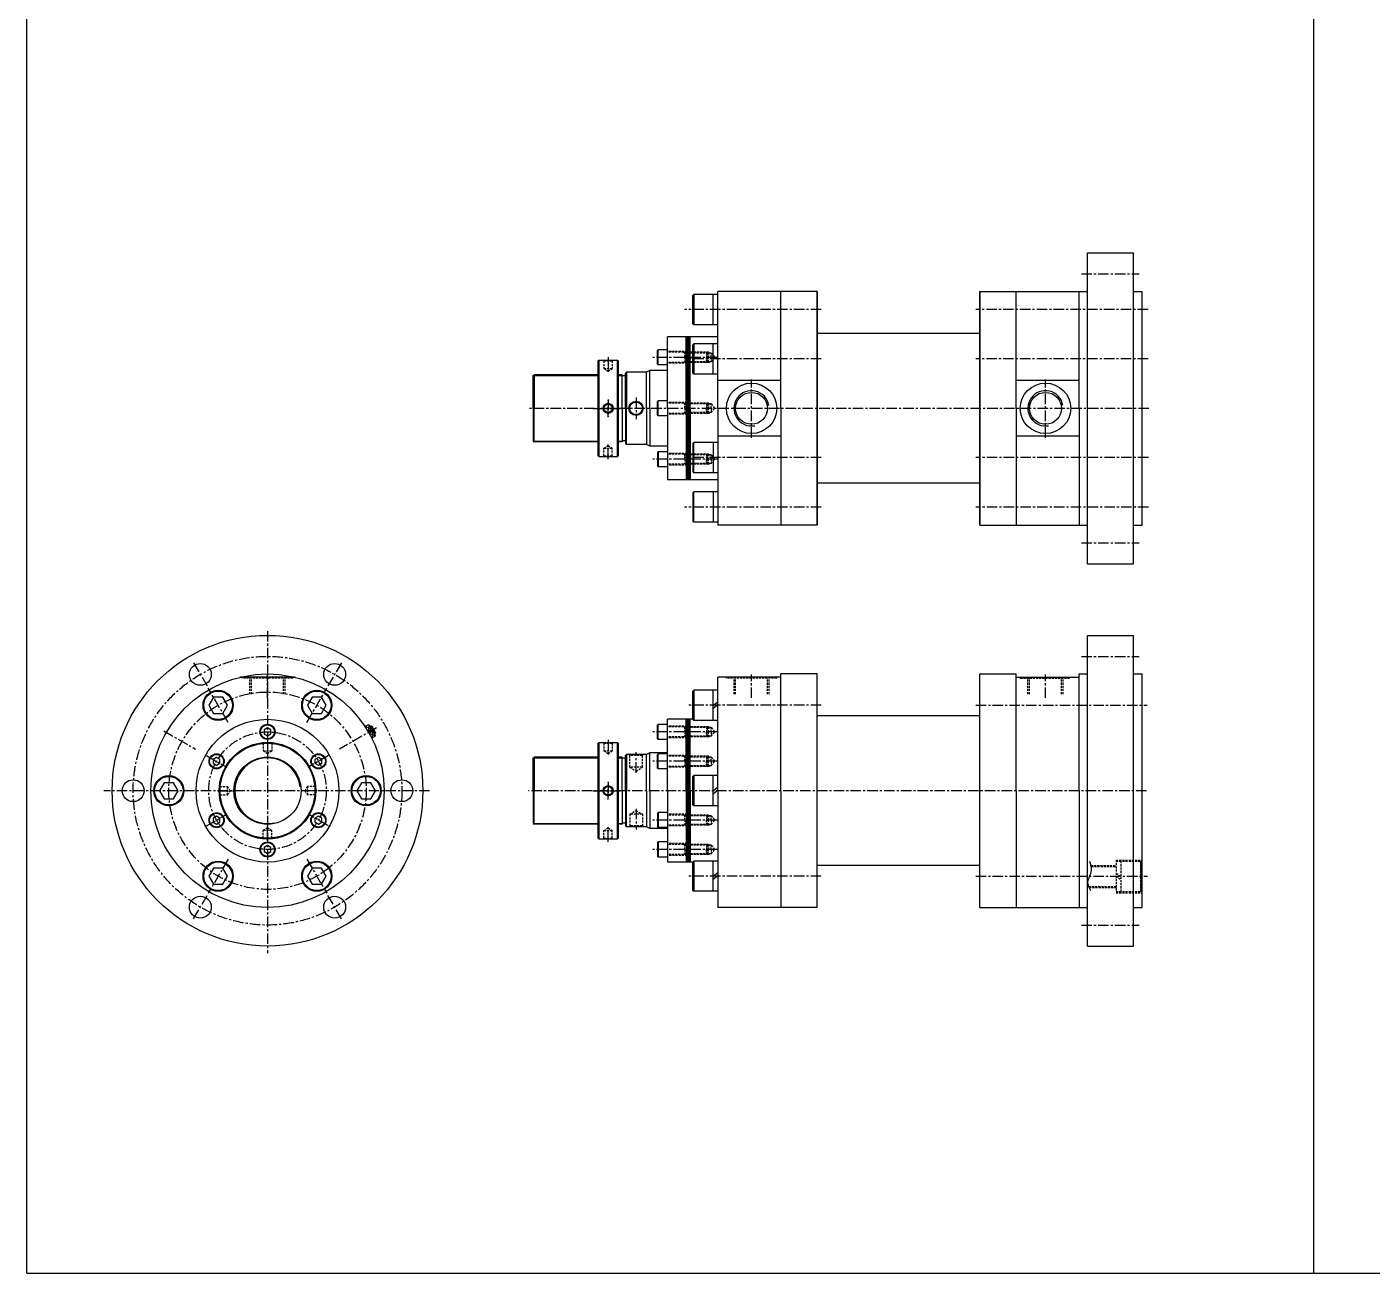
# Model space of a CAD drawing. Extents: x 0 to 8675, y 0 to 2968.
# Drawn here: x 0 to 1602, y 0 to 1484 of the extents above; entities that cross this region are included whole.
import ezdxf

# ---------------------------------------------------------------- set-up
doc = ezdxf.new("R2010")
doc.units = 0
doc.header["$LTSCALE"] = 5
doc.header["$MEASUREMENT"] = 0
doc.header["$PDMODE"] = 34
doc.linetypes.add('CENTERX2', pattern=[4, 2.5, -0.5, 0.5, -0.5])
doc.linetypes.add('HIDDENX2', pattern=[0.75, 0.5, -0.25])
doc.layers.get('0').update_dxf_attribs({"linetype": 'CONTINUOUS'})
doc.layers.get('Defpoints').update_dxf_attribs({"linetype": 'CONTINUOUS'})
for name, color, linetype in [('CEN', 1, 'CENTERX2'), ('DIM', 3, 'CONTINUOUS'), ('HID', 2, 'HIDDENX2'), ('ML', 3, 'CONTINUOUS'), ('테두리', 7, 'CONTINUOUS')]:
    doc.layers.add(name, color=color, linetype=linetype)

msp = doc.modelspace()

# ---------------------------------------------------------------- linework, layer by layer
for p, q in [((0, 0), (0, 1902.7)), ((1532.4, 0), (1532.4, 1902.7))]:
    msp.add_line(p, q)
at = {"layer": 'CEN'}
for p, q in [((1255.6, 1189.7), (1324.6, 1189.7)), ((945.9, 1147.2), (783.1, 1147.2)), ((1335, 1147.2), (1130.1, 1147.2)), ((692.1, 1090.5), (692.1, 1070.9)), ((692.1, 1090.5), (692.1, 1070.9)), ((822.4, 1090.4), (745.3, 1090.4)), ((945.9, 1088.5), (784.1, 1088.5)), ((1335, 1088.5), (1130.1, 1088.5)), ((862.9, 994.6), (862.9, 1064.1)), ((1212.9, 994.6), (1212.9, 1064.1)), ((725.4, 1042.7), (725.4, 1016.8)), ((1336, 1029.7), (597.4, 1029.7)), ((674, 1029.7), (709.2, 1029.7)), ((674, 1029.7), (709.2, 1029.7)), ((674, 1029.7), (709.2, 1029.7)), ((674, 1029.7), (709.2, 1029.7)), ((692.1, 1040.3), (692.1, 1020)), ((692.1, 1019.2), (692.1, 1039.5)), ((692.1, 969), (692.1, 988.6)), ((692.1, 969), (692.1, 988.6)), ((822.4, 969.1), (745.3, 969.1)), ((945.9, 971), (782.8, 971)), ((1335.5, 971), (1130.1, 971)), ((945.9, 912.2), (783.1, 912.2)), ((1335.5, 912.2), (1130.1, 912.2)), ((1255.6, 869.7), (1324.6, 869.7)), ((286.5, 764.5), (286.5, 380.9)), ((198.5, 726.8), (214.5, 699.1)), ((374.5, 726.8), (358.5, 699.1)), ((1255.6, 734.4), (1324.6, 734.4)), ((286.5, 684.8), (286.5, 712.6)), ((862.9, 684.8), (862.9, 712.6)), ((1212.9, 684.8), (1212.9, 712.6)), ((239.5, 655.8), (216, 696.4)), ((333.5, 655.8), (357, 696.4)), ((945.9, 676.1), (788.4, 676.1)), ((1129.9, 676.1), (1333.8, 676.1)), ((162.9, 645.7), (200.8, 623.8)), ((416.3, 649.3), (372.2, 623.8)), ((822.4, 644.4), (745.3, 644.4)), ((286.5, 633.6), (286.5, 615.5)), ((692.1, 635.1), (692.1, 615.5)), ((692.1, 635.1), (692.1, 615.5)), ((213.8, 616.3), (237.9, 602.4)), ((359.1, 616.3), (335.1, 602.4)), ((725.4, 595.8), (725.4, 620.4)), ((822.4, 609.4), (745.3, 609.4)), ((692.1, 584.9), (692.1, 564.6)), ((692.1, 563.8), (692.1, 584.1)), ((479.5, 574.4), (91.8, 574.4)), ((227.3, 574.4), (245.3, 574.4)), ((345.7, 574.4), (327.7, 574.4)), ((1333.2, 574.4), (597.4, 574.4)), ((674, 574.4), (709.2, 574.4)), ((674, 574.4), (709.2, 574.4)), ((674, 574.4), (709.2, 574.4)), ((674, 574.4), (709.2, 574.4)), ((213.8, 532.4), (237.9, 546.3)), ((359.1, 532.4), (335.1, 546.3)), ((725.4, 552.9), (725.4, 528.3)), ((286.5, 515.1), (286.5, 533.2)), ((692.1, 513.6), (692.1, 533.2)), ((692.1, 513.6), (692.1, 533.2)), ((822.4, 539.4), (745.3, 539.4)), ((822.4, 504.4), (745.3, 504.4)), ((239.5, 492.9), (216, 452.3)), ((333.5, 492.9), (357, 452.3)), ((945.9, 472.6), (788.4, 472.6)), ((1129.9, 472.6), (1334.4, 472.6)), ((198.5, 421.9), (214.5, 449.6)), ((374.5, 421.9), (358.5, 449.6)), ((1255.6, 414.4), (1324.6, 414.4))]:
    msp.add_line(p, q, dxfattribs=at)
for radius in [160, 117.5, 70]:
    msp.add_circle((286.5, 574.4), radius, dxfattribs=at)
at = {"layer": 'Defpoints', "color": 0, "linetype": 'ByBlock'}
for p in [(1327.9, 713.4), (762.9, 659.4), (762.9, 659.4), (712.9, 532.4), (762.9, 489.4), (762.9, 489.4), (1327.9, 435.4)]:
    msp.add_point(p, dxfattribs=at)
at = {"layer": 'DIM'}
msp.add_spline([(1267.1, 455.1), (1263.5, 465.3), (1267.7, 479.4), (1265.6, 490)], degree=3, dxfattribs=at)
at = {"layer": 'HID'}
for p, q in [((789.9, 1097.4), (762.9, 1097.4)), ((811.8, 1096.4), (762.9, 1096.4)), ((783.5, 1095.5), (781.9, 1096.4)), ((783.5, 1090.4), (783.5, 1096.4)), ((814.9, 1095.5), (783.5, 1095.5)), ((783.5, 1090.4), (783.5, 1084.4)), ((809.1, 1096.4), (809.1, 1090.4)), ((809.1, 1096.4), (809.9, 1095.5)), ((809.1, 1084.4), (809.1, 1090.4)), ((809.9, 1095.5), (809.9, 1090.4)), ((809.9, 1085.2), (809.9, 1090.4)), ((811.8, 1096.4), (813.4, 1095.5)), ((811.8, 1096.4), (811.8, 1090.4)), ((811.8, 1084.4), (811.8, 1090.4)), ((814.9, 1090.4), (814.9, 1095.5)), ((814.9, 1090.4), (814.9, 1095.5)), ((814.9, 1095.5), (818.8, 1090.4)), ((814.9, 1090.4), (814.9, 1085.2)), ((814.9, 1090.4), (814.9, 1085.2)), ((814.9, 1085.2), (818.8, 1090.4)), ((687.1, 1086.2), (686.1, 1087.2)), ((687.1, 1086.2), (686.1, 1087.2)), ((687.1, 1086.2), (687.1, 1077.2)), ((687.1, 1086.2), (687.1, 1077.2)), ((687.1, 1086.2), (697.1, 1086.2)), ((687.1, 1086.2), (697.1, 1086.2)), ((687.1, 1077.2), (697.1, 1077.2)), ((687.1, 1077.2), (692.1, 1074.1)), ((687.1, 1077.2), (692.1, 1074.1)), ((687.1, 1077.2), (697.1, 1077.2)), ((692.1, 1074.1), (697.1, 1077.2)), ((692.1, 1074.1), (697.1, 1077.2)), ((697.1, 1086.2), (698.1, 1087.2)), ((697.1, 1086.2), (698.1, 1087.2)), ((697.1, 1086.2), (697.1, 1077.2)), ((697.1, 1086.2), (697.1, 1077.2)), ((811.8, 1084.4), (762.9, 1084.4)), ((789.9, 1083.4), (762.9, 1083.4)), ((783.5, 1085.2), (781.9, 1084.4)), ((814.9, 1085.2), (783.5, 1085.2)), ((809.1, 1084.4), (809.9, 1085.2)), ((811.8, 1084.4), (813.4, 1085.2)), ((789.9, 1036.7), (762.9, 1036.7)), ((811.8, 1035.7), (762.9, 1035.7)), ((783.5, 1034.9), (781.9, 1035.7)), ((783.5, 1029.7), (783.5, 1035.7)), ((814.9, 1034.9), (783.5, 1034.9)), ((783.5, 1029.7), (783.5, 1023.7)), ((809.1, 1035.7), (809.1, 1029.7)), ((809.1, 1035.7), (809.9, 1034.9)), ((809.1, 1023.7), (809.1, 1029.7)), ((809.9, 1034.9), (809.9, 1029.7)), ((809.9, 1024.6), (809.9, 1029.7)), ((811.8, 1035.7), (811.8, 1029.7)), ((811.8, 1035.7), (813.4, 1034.9)), ((811.8, 1023.7), (811.8, 1029.7)), ((814.9, 1029.7), (814.9, 1034.9)), ((814.9, 1029.7), (814.9, 1034.9)), ((814.9, 1034.9), (818.8, 1029.7)), ((814.9, 1029.7), (814.9, 1024.6)), ((814.9, 1029.7), (814.9, 1024.6)), ((814.9, 1024.6), (818.8, 1029.7)), ((811.8, 1023.7), (762.9, 1023.7)), ((789.9, 1022.7), (762.9, 1022.7)), ((783.5, 1024.6), (781.9, 1023.7)), ((814.9, 1024.6), (783.5, 1024.6)), ((809.1, 1023.7), (809.9, 1024.6)), ((811.8, 1023.7), (813.4, 1024.6)), ((687.1, 982.2), (692.1, 985.4)), ((687.1, 982.2), (692.1, 985.4)), ((687.1, 973.2), (687.1, 982.2)), ((687.1, 973.2), (687.1, 982.2)), ((687.1, 982.2), (697.1, 982.2)), ((687.1, 982.2), (697.1, 982.2)), ((692.1, 985.4), (697.1, 982.2)), ((692.1, 985.4), (697.1, 982.2)), ((697.1, 973.2), (697.1, 982.2)), ((697.1, 973.2), (697.1, 982.2)), ((687.1, 973.2), (686.1, 972.2)), ((687.1, 973.2), (686.1, 972.2)), ((687.1, 973.2), (697.1, 973.2)), ((687.1, 973.2), (697.1, 973.2)), ((697.1, 973.2), (698.1, 972.2)), ((697.1, 973.2), (698.1, 972.2)), ((789.9, 976.1), (762.9, 976.1)), ((811.8, 975.1), (762.9, 975.1)), ((811.8, 963.1), (762.9, 963.1)), ((789.9, 962.1), (762.9, 962.1)), ((783.5, 974.2), (781.9, 975.1)), ((783.5, 964), (781.9, 963.1)), ((783.5, 969.1), (783.5, 975.1)), ((814.9, 974.2), (783.5, 974.2)), ((783.5, 969.1), (783.5, 963.1)), ((814.9, 964), (783.5, 964)), ((809.1, 975.1), (809.9, 974.2)), ((809.1, 975.1), (809.1, 969.1)), ((809.1, 963.1), (809.1, 969.1)), ((809.1, 963.1), (809.9, 964)), ((809.9, 974.2), (809.9, 969.1)), ((809.9, 964), (809.9, 969.1)), ((811.8, 975.1), (813.4, 974.2)), ((811.8, 975.1), (811.8, 969.1)), ((811.8, 963.1), (811.8, 969.1)), ((811.8, 963.1), (813.4, 964)), ((814.9, 969.1), (814.9, 974.2)), ((814.9, 969.1), (814.9, 974.2)), ((814.9, 974.2), (818.8, 969.1)), ((814.9, 969.1), (814.9, 964)), ((814.9, 969.1), (814.9, 964)), ((814.9, 964), (818.8, 969.1)), ((256.5, 708.4), (256.5, 709.4)), ((316.5, 708.4), (256.5, 708.4)), ((265.5, 689.4), (265.5, 708.4)), ((267.5, 689.4), (267.5, 708.4)), ((305.5, 689.4), (305.5, 708.4)), ((307.4, 689.4), (307.4, 708.4)), ((316.5, 708.4), (316.5, 709.4)), ((832.9, 708.4), (832.9, 709.4)), ((832.9, 708.4), (832.9, 709.4)), ((892.9, 708.4), (832.9, 708.4)), ((842, 689.4), (842, 708.4)), ((843.9, 689.4), (843.9, 708.4)), ((881.9, 689.4), (881.9, 708.4)), ((883.9, 689.4), (883.9, 708.4)), ((892.9, 708.4), (892.9, 709.4)), ((1182.9, 708.4), (1182.9, 709.4)), ((1182.9, 708.4), (1242.9, 708.4)), ((1192, 689.4), (1192, 708.4)), ((1193.9, 689.4), (1193.9, 708.4)), ((1231.9, 689.4), (1231.9, 708.4)), ((1233.9, 689.4), (1233.9, 708.4)), ((789.9, 651.4), (762.9, 651.4)), ((811.8, 650.4), (762.9, 650.4)), ((783.5, 649.5), (781.9, 650.4)), ((783.5, 644.4), (783.5, 650.4)), ((814.9, 649.5), (783.5, 649.5)), ((783.5, 644.4), (783.5, 638.4)), ((809.1, 650.4), (809.9, 649.5)), ((809.1, 650.4), (809.1, 644.4)), ((809.1, 638.4), (809.1, 644.4)), ((809.9, 649.5), (809.9, 644.4)), ((809.9, 639.2), (809.9, 644.4)), ((811.8, 650.4), (813.4, 649.5)), ((811.8, 650.4), (811.8, 644.4)), ((811.8, 638.4), (811.8, 644.4)), ((814.9, 644.4), (814.9, 649.5)), ((814.9, 644.4), (814.9, 649.5)), ((814.9, 649.5), (818.8, 644.4)), ((814.9, 644.4), (814.9, 639.2)), ((814.9, 644.4), (814.9, 639.2)), ((814.9, 639.2), (818.8, 644.4)), ((281.5, 630.9), (280.8, 631.6)), ((281.5, 630.9), (291.5, 630.9)), ((281.5, 630.9), (281.5, 621.9)), ((291.5, 630.9), (292.2, 631.6)), ((291.5, 630.9), (291.5, 621.9)), ((687.1, 630.9), (686.1, 631.9)), ((687.1, 630.9), (686.1, 631.9)), ((687.1, 630.9), (687.1, 621.9)), ((687.1, 630.9), (687.1, 621.9)), ((687.1, 630.9), (697.1, 630.9)), ((687.1, 630.9), (697.1, 630.9)), ((697.1, 630.9), (698.1, 631.9)), ((697.1, 630.9), (698.1, 631.9)), ((697.1, 630.9), (697.1, 621.9)), ((697.1, 630.9), (697.1, 621.9)), ((811.8, 638.4), (762.9, 638.4)), ((789.9, 637.4), (762.9, 637.4)), ((783.5, 639.2), (781.9, 638.4)), ((814.9, 639.2), (783.5, 639.2)), ((809.1, 638.4), (809.9, 639.2)), ((811.8, 638.4), (813.4, 639.2)), ((281.5, 621.9), (286.5, 618.7)), ((281.5, 621.9), (291.5, 621.9)), ((286.5, 618.7), (291.5, 621.9)), ((687.1, 621.9), (692.1, 618.7)), ((687.1, 621.9), (692.1, 618.7)), ((687.1, 621.9), (697.1, 621.9)), ((687.1, 621.9), (697.1, 621.9)), ((692.1, 618.7), (697.1, 621.9)), ((692.1, 618.7), (697.1, 621.9)), ((716.9, 617.4), (717.9, 616.4)), ((732.9, 616.4), (717.9, 616.4)), ((717.9, 602.4), (717.9, 616.4)), ((732.9, 616.4), (717.9, 616.4)), ((732.9, 616.4), (733.9, 617.4)), ((732.9, 616.4), (733.9, 617.4)), ((732.9, 602.4), (732.9, 616.4)), ((732.9, 602.4), (732.9, 616.4)), ((789.9, 616.4), (762.9, 616.4)), ((811.8, 615.4), (762.9, 615.4)), ((783.5, 614.5), (781.9, 615.4)), ((783.5, 609.4), (783.5, 615.4)), ((814.9, 614.5), (783.5, 614.5)), ((783.5, 609.4), (783.5, 603.4)), ((809.1, 615.4), (809.1, 609.4)), ((809.1, 615.4), (809.9, 614.5)), ((809.1, 603.4), (809.1, 609.4)), ((809.9, 614.5), (809.9, 609.4)), ((809.9, 604.2), (809.9, 609.4)), ((811.8, 615.4), (813.4, 614.5)), ((811.8, 615.4), (811.8, 609.4)), ((811.8, 603.4), (811.8, 609.4)), ((814.9, 609.4), (814.9, 614.5)), ((814.9, 609.4), (814.9, 614.5)), ((814.9, 614.5), (818.8, 609.4)), ((814.9, 609.4), (814.9, 604.2)), ((814.9, 609.4), (814.9, 604.2)), ((814.9, 604.2), (818.8, 609.4)), ((732.9, 602.4), (717.9, 602.4)), ((717.9, 602.4), (725.4, 597.7)), ((732.9, 602.4), (717.9, 602.4)), ((725.4, 597.7), (732.9, 602.4)), ((725.4, 597.7), (732.9, 602.4)), ((811.8, 603.4), (762.9, 603.4)), ((789.9, 602.4), (762.9, 602.4)), ((783.5, 604.2), (781.9, 603.4)), ((814.9, 604.2), (783.5, 604.2)), ((809.1, 603.4), (809.9, 604.2)), ((811.8, 603.4), (813.4, 604.2)), ((230, 579.4), (229.3, 580.1)), ((230, 579.4), (239, 579.4)), ((230, 569.4), (230, 579.4)), ((242.2, 574.4), (239, 579.4)), ((239, 569.4), (239, 579.4)), ((334, 579.4), (330.8, 574.4)), ((343, 579.4), (334, 579.4)), ((334, 579.4), (334, 569.4)), ((343, 579.4), (343.7, 580.1)), ((343, 579.4), (343, 569.4)), ((230, 569.4), (229.3, 568.7)), ((230, 569.4), (239, 569.4)), ((239, 569.4), (242.2, 574.4)), ((330.8, 574.4), (334, 569.4)), ((343, 569.4), (334, 569.4)), ((343, 569.4), (343.7, 568.7)), ((717.9, 546.4), (725.4, 551)), ((732.9, 546.4), (717.9, 546.4)), ((717.9, 546.4), (717.9, 532.4)), ((732.9, 546.4), (717.9, 546.4)), ((725.4, 551), (732.9, 546.4)), ((725.4, 551), (732.9, 546.4)), ((732.9, 546.4), (732.9, 532.4)), ((732.9, 546.4), (732.9, 532.4)), ((789.9, 546.4), (762.9, 546.4)), ((811.8, 545.4), (762.9, 545.4)), ((783.5, 544.5), (781.9, 545.4)), ((783.5, 539.4), (783.5, 545.4)), ((809.1, 545.4), (809.1, 539.4)), ((809.1, 545.4), (809.9, 544.5)), ((811.8, 545.4), (811.8, 539.4)), ((811.8, 545.4), (813.4, 544.5)), ((286.5, 530), (281.5, 526.9)), ((291.5, 526.9), (286.5, 530)), ((687.1, 526.9), (692.1, 530)), ((687.1, 526.9), (692.1, 530)), ((692.1, 530), (697.1, 526.9)), ((692.1, 530), (697.1, 526.9)), ((716.9, 531.4), (717.9, 532.4)), ((732.9, 532.4), (717.9, 532.4)), ((732.9, 532.4), (717.9, 532.4)), ((732.9, 532.4), (733.9, 531.4)), ((732.9, 532.4), (733.9, 531.4)), ((811.8, 533.4), (762.9, 533.4)), ((789.9, 532.4), (762.9, 532.4)), ((783.5, 534.2), (781.9, 533.4)), ((814.9, 544.5), (783.5, 544.5)), ((783.5, 539.4), (783.5, 533.4)), ((814.9, 534.2), (783.5, 534.2)), ((809.1, 533.4), (809.1, 539.4)), ((809.1, 533.4), (809.9, 534.2)), ((809.9, 544.5), (809.9, 539.4)), ((809.9, 534.2), (809.9, 539.4)), ((811.8, 533.4), (811.8, 539.4)), ((811.8, 533.4), (813.4, 534.2)), ((814.9, 539.4), (814.9, 544.5)), ((814.9, 539.4), (814.9, 544.5)), ((814.9, 544.5), (818.8, 539.4)), ((814.9, 539.4), (814.9, 534.2)), ((814.9, 539.4), (814.9, 534.2)), ((814.9, 534.2), (818.8, 539.4)), ((281.5, 517.9), (280.8, 517.2)), ((281.5, 517.9), (281.5, 526.9)), ((291.5, 526.9), (281.5, 526.9)), ((291.5, 517.9), (281.5, 517.9)), ((291.5, 517.9), (291.5, 526.9)), ((291.5, 517.9), (292.2, 517.2)), ((687.1, 517.9), (686.1, 516.9)), ((687.1, 517.9), (686.1, 516.9)), ((687.1, 517.9), (687.1, 526.9)), ((687.1, 517.9), (687.1, 526.9)), ((687.1, 526.9), (697.1, 526.9)), ((687.1, 526.9), (697.1, 526.9)), ((687.1, 517.9), (697.1, 517.9)), ((687.1, 517.9), (697.1, 517.9)), ((697.1, 517.9), (697.1, 526.9)), ((697.1, 517.9), (697.1, 526.9)), ((697.1, 517.9), (698.1, 516.9)), ((697.1, 517.9), (698.1, 516.9)), ((789.9, 511.4), (762.9, 511.4)), ((811.8, 510.4), (762.9, 510.4)), ((811.8, 498.4), (762.9, 498.4)), ((789.9, 497.4), (762.9, 497.4)), ((783.5, 509.5), (781.9, 510.4)), ((783.5, 499.2), (781.9, 498.4)), ((783.5, 504.4), (783.5, 510.4)), ((814.9, 509.5), (783.5, 509.5)), ((783.5, 504.4), (783.5, 498.4)), ((814.9, 499.2), (783.5, 499.2)), ((809.1, 510.4), (809.1, 504.4)), ((809.1, 510.4), (809.9, 509.5)), ((809.1, 498.4), (809.1, 504.4)), ((809.1, 498.4), (809.9, 499.2)), ((809.9, 509.5), (809.9, 504.4)), ((809.9, 499.2), (809.9, 504.4)), ((811.8, 510.4), (811.8, 504.4)), ((811.8, 510.4), (813.4, 509.5)), ((811.8, 498.4), (811.8, 504.4)), ((811.8, 498.4), (813.4, 499.2)), ((814.9, 504.4), (814.9, 509.5)), ((814.9, 504.4), (814.9, 509.5)), ((814.9, 509.5), (818.8, 504.4)), ((814.9, 504.4), (814.9, 499.2)), ((814.9, 504.4), (814.9, 499.2)), ((814.9, 499.2), (818.8, 504.4)), ((1267.1, 485.3), (1297, 485.3)), ((1267.4, 484.3), (1297, 484.3)), ((1297, 491.8), (1327.9, 491.8)), ((1297, 491.8), (1297, 454.3)), ((1297, 490.3), (1325.9, 490.3)), ((1302.9, 454.3), (1302.9, 490.3)), ((1325.9, 490.3), (1325.9, 454.3)), ((1326.9, 489.3), (1325.9, 490.3)), ((1326.9, 455.3), (1326.9, 489.3)), ((1297, 476.4), (1302.9, 471.8)), ((1297, 472.9), (1302.9, 468.3)), ((1264.5, 460.3), (1297, 460.3)), ((1265, 459.3), (1297, 459.3)), ((1297, 454.3), (1325.9, 454.3)), ((1297, 452.8), (1327.9, 452.8)), ((1326.9, 455.3), (1325.9, 454.3))]:
    msp.add_line(p, q, dxfattribs=at)
at = {"layer": 'ML'}
for p, q in [((1262.9, 1214.7), (1317.9, 1214.7)), ((1262.9, 844.7), (1262.9, 1214.7)), ((1317.9, 844.7), (1317.9, 1214.7)), ((793, 1164.2), (794, 1165.2)), ((793, 1164.2), (794, 1165.2)), ((793, 1130.2), (793, 1164.2)), ((793, 1130.2), (793, 1164.2)), ((794, 1165.2), (794, 1129.2)), ((822.9, 1165.2), (794, 1165.2)), ((794, 1165.2), (794, 1129.2)), ((822.9, 1165.2), (794, 1165.2)), ((817, 1129.2), (817, 1165.2)), ((817, 1129.2), (817, 1165.2)), ((940.9, 1168.7), (822.9, 1168.7)), ((822.9, 1029.7), (822.9, 1168.7)), ((822.9, 1029.7), (822.9, 1168.7)), ((822.9, 1029.7), (822.9, 1168.7)), ((897.9, 1029.7), (897.9, 1168.7)), ((897.9, 1029.7), (897.9, 1168.7)), ((940.9, 1168.7), (940.9, 890.7)), ((940.9, 890.7), (940.9, 1168.7)), ((1134.9, 1168.7), (1252.9, 1168.7)), ((1134.9, 1168.7), (1134.9, 890.7)), ((1134.9, 890.7), (1134.9, 1168.7)), ((1177.9, 1029.7), (1177.9, 1168.7)), ((1177.9, 1029.7), (1177.9, 1168.7)), ((1252.9, 1029.7), (1252.9, 1168.7)), ((1252.9, 1029.7), (1252.9, 1168.7)), ((1252.9, 1168.7), (1262.9, 1168.7)), ((1317.9, 1168.7), (1327.9, 1168.7)), ((1327.9, 890.7), (1327.9, 1168.7)), ((793, 1130.2), (794, 1129.2)), ((793, 1130.2), (794, 1129.2)), ((822.9, 1129.2), (794, 1129.2)), ((822.9, 1129.2), (794, 1129.2)), ((762.9, 1029.7), (762.9, 1114.7)), ((822.9, 1114.7), (762.9, 1114.7)), ((784.9, 1029.7), (784.9, 1114.7)), ((786.6, 1029.7), (786.6, 1114.7)), ((788.2, 1029.7), (788.2, 1114.7)), ((789.9, 1029.7), (789.9, 1114.7)), ((793, 1105.5), (794, 1106.5)), ((793, 1105.5), (794, 1106.5)), ((793, 1071.5), (793, 1105.5)), ((793, 1071.5), (793, 1105.5)), ((794, 1106.5), (794, 1070.5)), ((822.9, 1106.5), (794, 1106.5)), ((794, 1106.5), (794, 1070.5)), ((822.9, 1106.5), (794, 1106.5)), ((817, 1070.5), (817, 1106.5)), ((817, 1070.5), (817, 1106.5)), ((1134.9, 1118.7), (940.9, 1118.7)), ((751.6, 1099.4), (750.9, 1098.7)), ((750.9, 1082.1), (750.9, 1098.7)), ((762.9, 1099.4), (751.6, 1099.4)), ((751.6, 1081.4), (751.6, 1099.4)), ((681.1, 1087.2), (680.1, 1086.2)), ((681.1, 1087.2), (680.1, 1086.2)), ((680.1, 973.2), (680.1, 1086.2)), ((680.1, 1086.2), (680.1, 973.2)), ((681.1, 1087.2), (681.1, 972.2)), ((681.1, 972.2), (681.1, 1087.2)), ((681.1, 1087.2), (703.1, 1087.2)), ((681.1, 1087.2), (703.1, 1087.2)), ((703.1, 1087.2), (703.1, 972.2)), ((703.1, 972.2), (703.1, 1087.2)), ((703.1, 1087.2), (704.1, 1086.2)), ((703.1, 1087.2), (704.1, 1086.2)), ((704.1, 973.2), (704.1, 1086.2)), ((704.1, 1086.2), (704.1, 973.2)), ((741.9, 1074.7), (737.9, 1072.7)), ((741.9, 1029.7), (741.9, 1074.7)), ((762.9, 1074.7), (741.9, 1074.7)), ((750.9, 1082.1), (751.6, 1081.4)), ((762.9, 1081.4), (751.6, 1081.4)), ((602.9, 1068.7), (603.9, 1069.7)), ((602.9, 1029.7), (602.9, 1068.7)), ((603.9, 1069.7), (603.9, 1029.7)), ((680.1, 1069.7), (603.9, 1069.7)), ((708.9, 1069.7), (704.1, 1069.7)), ((708.9, 1029.7), (708.9, 1069.7)), ((712.9, 1068.5), (708.9, 1068.5)), ((713.9, 1072.7), (712.9, 1071.7)), ((712.9, 1029.7), (712.9, 1071.7)), ((713.9, 1072.7), (713.9, 1029.7)), ((737.9, 1072.7), (713.9, 1072.7)), ((737.9, 1029.7), (737.9, 1072.7)), ((793, 1071.5), (794, 1070.5)), ((793, 1071.5), (794, 1070.5)), ((822.9, 1070.5), (794, 1070.5)), ((822.9, 1070.5), (794, 1070.5)), ((897.9, 1062.8), (822.9, 1062.8)), ((1252.9, 1062.8), (1177.9, 1062.8)), ((602.9, 1029.7), (602.9, 990.7)), ((603.9, 989.7), (603.9, 1029.7)), ((708.9, 1029.7), (708.9, 989.7)), ((712.9, 1029.7), (712.9, 987.7)), ((713.9, 986.7), (713.9, 1029.7)), ((737.9, 1029.7), (737.9, 986.7)), ((741.9, 1029.7), (741.9, 984.7)), ((751.6, 1038.7), (750.9, 1038)), ((750.9, 1021.4), (750.9, 1038)), ((751.6, 1020.7), (751.6, 1038.7)), ((762.9, 1038.7), (751.6, 1038.7)), ((762.9, 1029.7), (762.9, 944.7)), ((784.9, 1029.7), (784.9, 944.7)), ((786.6, 1029.7), (786.6, 944.7)), ((788.2, 1029.7), (788.2, 944.7)), ((789.9, 1029.7), (789.9, 944.7)), ((822.9, 1029.7), (822.9, 890.7)), ((822.9, 1029.7), (822.9, 890.7)), ((822.9, 1029.7), (822.9, 890.7)), ((822.9, 1029.7), (822.9, 890.7)), ((822.9, 1029.7), (822.9, 890.7)), ((822.9, 1029.7), (822.9, 890.7)), ((897.9, 1029.7), (897.9, 890.7)), ((940.9, 1029.7), (940.9, 890.7)), ((1134.9, 1029.7), (1134.9, 890.7)), ((1177.9, 1029.7), (1177.9, 890.7)), ((1252.9, 1029.7), (1252.9, 890.7)), ((1252.9, 1029.7), (1252.9, 890.7)), ((750.9, 1021.4), (751.6, 1020.7)), ((762.9, 1020.7), (751.6, 1020.7)), ((897.9, 996.6), (822.9, 996.6)), ((1252.9, 996.6), (1177.9, 996.6)), ((602.9, 990.7), (603.9, 989.7)), ((680.1, 989.7), (603.9, 989.7)), ((708.9, 989.7), (704.1, 989.7)), ((712.9, 991), (708.9, 991)), ((713.9, 986.7), (712.9, 987.7)), ((737.9, 986.7), (713.9, 986.7)), ((741.9, 984.7), (737.9, 986.7)), ((741.9, 984.7), (737.9, 986.7)), ((747.9, 984.7), (741.9, 984.7)), ((762.9, 984.7), (741.9, 984.7)), ((750.9, 977.4), (751.6, 978.1)), ((750.9, 977.4), (750.9, 960.8)), ((762.9, 978.1), (751.6, 978.1)), ((751.6, 978.1), (751.6, 960.1)), ((793, 988), (794, 989)), ((793, 988), (794, 989)), ((793, 988), (793, 954)), ((793, 988), (793, 954)), ((822.9, 989), (794, 989)), ((794, 953), (794, 989)), ((794, 953), (794, 989)), ((822.9, 989), (794, 989)), ((817, 989), (817, 953)), ((817, 989), (817, 953)), ((681.1, 972.2), (680.1, 973.2)), ((681.1, 972.2), (680.1, 973.2)), ((681.1, 972.2), (703.1, 972.2)), ((681.1, 972.2), (703.1, 972.2)), ((703.1, 972.2), (704.1, 973.2)), ((703.1, 972.2), (704.1, 973.2)), ((751.6, 960.1), (750.9, 960.8)), ((762.9, 960.1), (751.6, 960.1)), ((793, 954), (794, 953)), ((793, 954), (794, 953)), ((822.9, 953), (794, 953)), ((822.9, 953), (794, 953)), ((822.9, 944.7), (762.9, 944.7)), ((793, 929.2), (794, 930.2)), ((793, 929.2), (794, 930.2)), ((793, 929.2), (793, 895.2)), ((793, 929.2), (793, 895.2)), ((794, 894.2), (794, 930.2)), ((822.9, 930.2), (794, 930.2)), ((794, 894.2), (794, 930.2)), ((822.9, 930.2), (794, 930.2)), ((817, 930.2), (817, 894.2)), ((817, 930.2), (817, 894.2)), ((1134.9, 940.7), (940.9, 940.7)), ((793, 895.2), (794, 894.2)), ((793, 895.2), (794, 894.2)), ((822.9, 894.2), (794, 894.2)), ((822.9, 894.2), (794, 894.2)), ((940.9, 890.7), (822.9, 890.7)), ((1134.9, 890.7), (1252.9, 890.7)), ((1252.9, 890.7), (1262.9, 890.7)), ((1317.9, 890.7), (1327.9, 890.7)), ((1262.9, 844.7), (1317.9, 844.7)), ((1262.9, 389.4), (1262.9, 759.4)), ((1262.9, 759.4), (1317.9, 759.4)), ((1317.9, 389.4), (1317.9, 759.4)), ((1262.9, 574.4), (1262.9, 733.4)), ((319.6, 709.4), (253.4, 709.4)), ((897.9, 709.4), (822.9, 709.4)), ((822.9, 574.4), (822.9, 709.4)), ((822.9, 574.4), (822.9, 709.4)), ((897.9, 574.4), (897.9, 713.4)), ((940.9, 713.4), (897.9, 713.4)), ((940.9, 435.4), (940.9, 713.4)), ((1134.9, 435.4), (1134.9, 713.4)), ((1134.9, 713.4), (1177.9, 713.4)), ((1177.9, 574.4), (1177.9, 713.4)), ((1177.9, 709.4), (1252.9, 709.4)), ((1252.9, 574.4), (1252.9, 713.4)), ((1252.9, 574.4), (1252.9, 713.4)), ((1252.9, 713.4), (1262.9, 713.4)), ((1252.9, 574.4), (1252.9, 709.4)), ((1317.9, 713.4), (1327.9, 713.4)), ((1327.9, 526.7), (1327.9, 713.4)), ((1327.9, 435.4), (1327.9, 713.4)), ((793, 693.1), (794, 694.1)), ((793, 659.1), (793, 693.1)), ((794, 694.1), (794, 658.1)), ((822.9, 694.1), (794, 694.1)), ((817, 658.1), (817, 694.1)), ((822.9, 680.2), (817, 675.6)), ((822.9, 676.7), (817, 672.1)), ((762.9, 574.4), (762.9, 659.4)), ((793, 659.4), (762.9, 659.4)), ((784.9, 574.4), (784.9, 659.4)), ((786.6, 574.4), (786.6, 659.4)), ((788.2, 574.4), (788.2, 659.4)), ((789.9, 574.4), (789.9, 659.4)), ((793, 659.1), (794, 658.1)), ((822.9, 658.1), (794, 658.1)), ((1134.9, 663.4), (940.9, 663.4)), ((406.3, 652.8), (402.7, 650.7)), ((406.3, 652.8), (402.9, 650.8)), ((406.5, 652.7), (402.9, 650.7)), ((410.6, 647.5), (406.2, 645)), ((407.7, 652.4), (406.3, 652.8)), ((411.9, 645.2), (407.5, 642.7)), ((407.7, 652.4), (414.7, 640.3)), ((410, 651.4), (408.7, 650.7)), ((410.7, 651.3), (410, 651.4)), ((415, 642.8), (410, 651.4)), ((410.7, 651.3), (415.2, 643.5)), ((415, 642.8), (413.7, 642)), ((415.2, 643.5), (415, 642.8)), ((751.6, 653.4), (750.9, 652.7)), ((750.9, 636.1), (750.9, 652.7)), ((762.9, 653.4), (751.6, 653.4)), ((751.6, 635.4), (751.6, 653.4)), ((414.3, 638.9), (410.7, 636.8)), ((414.4, 639.1), (410.8, 637)), ((414.7, 640.3), (414.3, 638.9)), ((681.1, 631.9), (680.1, 630.9)), ((681.1, 631.9), (680.1, 630.9)), ((680.1, 630.9), (680.1, 517.9)), ((680.1, 517.9), (680.1, 630.9)), ((681.1, 516.9), (681.1, 631.9)), ((681.1, 631.9), (681.1, 516.9)), ((681.1, 631.9), (703.1, 631.9)), ((681.1, 631.9), (703.1, 631.9)), ((703.1, 516.9), (703.1, 631.9)), ((703.1, 631.9), (703.1, 516.9)), ((703.1, 631.9), (704.1, 630.9)), ((703.1, 631.9), (704.1, 630.9)), ((704.1, 630.9), (704.1, 517.9)), ((704.1, 517.9), (704.1, 630.9)), ((750.9, 636.1), (751.6, 635.4)), ((762.9, 635.4), (751.6, 635.4)), ((602.9, 613.4), (603.9, 614.4)), ((602.9, 574.4), (602.9, 613.4)), ((680.1, 614.4), (603.9, 614.4)), ((603.9, 614.4), (603.9, 574.4)), ((708.9, 614.4), (704.1, 614.4)), ((708.9, 574.4), (708.9, 614.4)), ((712.9, 613.1), (708.9, 613.1)), ((713.9, 617.4), (712.9, 616.4)), ((712.9, 574.4), (712.9, 616.4)), ((713.9, 617.4), (713.9, 574.4)), ((737.9, 617.4), (713.9, 617.4)), ((737.9, 617.4), (713.9, 617.4)), ((741.9, 619.4), (737.9, 617.4)), ((741.9, 619.4), (737.9, 617.4)), ((737.9, 574.4), (737.9, 617.4)), ((737.9, 574.4), (737.9, 617.4)), ((747.9, 619.4), (741.9, 619.4)), ((741.9, 574.4), (741.9, 619.4)), ((741.9, 574.4), (741.9, 619.4)), ((762.9, 619.4), (741.9, 619.4)), ((751.6, 618.4), (750.9, 617.7)), ((750.9, 601.1), (750.9, 617.7)), ((762.9, 618.4), (751.6, 618.4)), ((751.6, 600.4), (751.6, 618.4)), ((750.9, 601.1), (751.6, 600.4)), ((762.9, 600.4), (751.6, 600.4)), ((793, 591.4), (794, 592.4)), ((793, 557.4), (793, 591.4)), ((794, 592.4), (794, 556.4)), ((822.9, 592.4), (794, 592.4)), ((817, 556.4), (817, 592.4)), ((822.9, 578.5), (817, 573.8)), ((602.9, 574.4), (602.9, 535.4)), ((603.9, 534.4), (603.9, 574.4)), ((708.9, 574.4), (708.9, 534.4)), ((712.9, 574.4), (712.9, 532.4)), ((713.9, 531.4), (713.9, 574.4)), ((737.9, 574.4), (737.9, 531.4)), ((737.9, 574.4), (737.9, 531.4)), ((741.9, 574.4), (741.9, 529.4)), ((741.9, 574.4), (741.9, 529.4)), ((762.9, 574.4), (762.9, 489.4)), ((784.9, 574.4), (784.9, 489.4)), ((786.6, 574.4), (786.6, 489.4)), ((788.2, 574.4), (788.2, 489.4)), ((789.9, 574.4), (789.9, 489.4)), ((822.9, 575), (817, 570.3)), ((822.9, 574.4), (822.9, 435.4)), ((822.9, 574.4), (822.9, 435.4)), ((822.9, 574.4), (822.9, 435.4)), ((897.9, 574.4), (897.9, 435.4)), ((1177.9, 574.4), (1177.9, 435.4)), ((1252.9, 574.4), (1252.9, 435.4)), ((1252.9, 574.4), (1252.9, 435.4)), ((1252.9, 574.4), (1252.9, 435.4)), ((750.9, 547.7), (751.6, 548.4)), ((750.9, 547.7), (750.9, 531.1)), ((751.6, 548.4), (751.6, 530.4)), ((762.9, 548.4), (751.6, 548.4)), ((793, 557.4), (794, 556.4)), ((822.9, 556.4), (794, 556.4)), ((602.9, 535.4), (603.9, 534.4)), ((680.1, 534.4), (603.9, 534.4)), ((708.9, 534.4), (704.1, 534.4)), ((712.9, 535.6), (708.9, 535.6)), ((713.9, 531.4), (712.9, 532.4)), ((737.9, 531.4), (713.9, 531.4)), ((737.9, 531.4), (713.9, 531.4)), ((741.9, 529.4), (737.9, 531.4)), ((741.9, 529.4), (737.9, 531.4)), ((747.9, 529.4), (741.9, 529.4)), ((762.9, 529.4), (741.9, 529.4)), ((751.6, 530.4), (750.9, 531.1)), ((762.9, 530.4), (751.6, 530.4)), ((681.1, 516.9), (680.1, 517.9)), ((681.1, 516.9), (680.1, 517.9)), ((681.1, 516.9), (703.1, 516.9)), ((681.1, 516.9), (703.1, 516.9)), ((703.1, 516.9), (704.1, 517.9)), ((703.1, 516.9), (704.1, 517.9)), ((750.9, 512.7), (751.6, 513.4)), ((750.9, 512.7), (750.9, 496.1)), ((762.9, 513.4), (751.6, 513.4)), ((751.6, 513.4), (751.6, 495.4)), ((751.6, 495.4), (750.9, 496.1)), ((762.9, 495.4), (751.6, 495.4)), ((793, 489.4), (762.9, 489.4)), ((793, 489.6), (794, 490.6)), ((793, 455.6), (793, 489.6)), ((794, 490.6), (794, 454.6)), ((822.9, 490.6), (794, 490.6)), ((817, 454.6), (817, 490.6)), ((1134.9, 485.4), (940.9, 485.4)), ((822.9, 476.7), (817, 472.1)), ((822.9, 473.2), (817, 468.6)), ((793, 455.6), (794, 454.6)), ((822.9, 454.6), (794, 454.6)), ((940.9, 435.4), (822.9, 435.4)), ((1134.9, 435.4), (1252.9, 435.4)), ((1252.9, 435.4), (1262.9, 435.4)), ((1317.9, 435.4), (1327.9, 435.4)), ((1262.9, 389.4), (1317.9, 389.4))]:
    msp.add_line(p, q, dxfattribs=at)
at = {"layer": 'ML', "color": 4}
msp.add_line((415.2, 643.5), (410.7, 651.3), dxfattribs=at)
at = {"layer": 'ML', "color": 2}
for p, q in [((704.1, 613.4), (708.9, 613.4)), ((704.1, 535.4), (708.9, 535.4))]:
    msp.add_line(p, q, dxfattribs=at)
at = {"layer": 'ML'}
for points in [[(222.2, 685.7), (216.7, 676.1), (222.2, 666.5), (233.3, 666.5), (238.8, 676.1), (233.3, 685.7)], [(350.8, 685.7), (339.7, 685.7), (334.2, 676.1), (339.7, 666.5), (350.8, 666.5), (356.3, 676.1)], [(286.5, 649.1), (282.4, 646.7), (282.4, 642), (286.5, 639.7), (290.6, 642), (290.6, 646.7)], [(221.8, 611.7), (221.8, 607), (225.9, 604.7), (229.9, 607), (229.9, 611.7), (225.9, 614.1)], [(351.2, 611.7), (347.1, 614.1), (343, 611.7), (343, 607), (347.1, 604.7), (351.2, 607)], [(157.9, 574.4), (163.5, 564.8), (174.5, 564.8), (180, 574.4), (174.5, 583.9), (163.5, 583.9)], [(415, 574.4), (409.5, 583.9), (398.5, 583.9), (392.9, 574.4), (398.5, 564.8), (409.5, 564.8)], [(221.8, 537), (225.9, 534.7), (229.9, 537), (229.9, 541.7), (225.9, 544.1), (221.8, 541.7)], [(351.2, 537), (351.2, 541.7), (347.1, 544.1), (343, 541.7), (343, 537), (347.1, 534.7)], [(286.5, 499.7), (290.6, 502), (290.6, 506.7), (286.5, 509.1), (282.4, 506.7), (282.4, 502)], [(222.2, 463), (233.3, 463), (238.8, 472.6), (233.3, 482.2), (222.2, 482.2), (216.7, 472.6)], [(350.8, 463), (356.3, 472.6), (350.8, 482.2), (339.7, 482.2), (334.2, 472.6), (339.7, 463)]]:
    msp.add_lwpolyline(points, close=True, dxfattribs=at)
for centre, radius in [((862.9, 1029.7), 30), ((1212.9, 1029.7), 30), ((862.9, 1029.7), 19), ((1212.9, 1029.7), 19), ((692.1, 1029.7), 6), ((692.1, 1029.7), 6), ((692.1, 1029.7), 5), ((692.1, 1029.7), 5), ((692.1, 1029.7), 5), ((692.1, 1029.7), 5), ((725.4, 1029.7), 8.5), ((725.4, 1029.7), 7.5), ((286.5, 574.4), 185), ((206.5, 712.9), 13), ((366.5, 712.9), 13), ((286.5, 574.4), 139), ((227.7, 676.1), 18), ((227.7, 676.1), 17), ((345.2, 676.1), 18), ((345.2, 676.1), 17), ((286.5, 574.4), 85), ((286.5, 644.4), 9), ((286.5, 644.4), 8.3), ((286.5, 574.4), 57.5), ((286.5, 574.4), 56.5), ((225.9, 609.4), 9), ((225.9, 609.4), 8.3), ((286.5, 574.4), 40), ((347.1, 609.4), 9), ((347.1, 609.4), 8.3), ((126.5, 574.4), 13), ((169, 574.4), 18), ((169, 574.4), 17), ((404, 574.4), 18), ((404, 574.4), 17), ((446.5, 574.4), 13), ((692.1, 574.4), 6), ((692.1, 574.4), 6), ((692.1, 574.4), 5), ((692.1, 574.4), 5), ((692.1, 574.4), 5), ((692.1, 574.4), 5), ((225.9, 539.4), 9), ((225.9, 539.4), 8.3), ((347.1, 539.4), 9), ((347.1, 539.4), 8.3), ((286.5, 504.4), 9), ((286.5, 504.4), 8.3), ((227.7, 472.6), 18), ((227.7, 472.6), 17), ((345.2, 472.6), 18), ((345.2, 472.6), 17), ((206.5, 435.8), 13), ((366.5, 435.8), 13)]:
    msp.add_circle(centre, radius, dxfattribs=at)
at = {"layer": 'ML', "color": 2}
msp.add_arc((286.5, 574.4), 39, 6.7462, 282.4252, dxfattribs=at)
at = {"layer": '테두리'}
for p, q in [((602.9, 1068.7), (680.1, 1068.7)), ((704.1, 1068.7), (708.9, 1068.7)), ((602.9, 990.7), (680.1, 990.7)), ((704.1, 990.7), (708.9, 990.7)), ((410.6, 647.5), (402.9, 650.7)), ((407.2, 652.6), (406.2, 645)), ((414.6, 639.8), (407.5, 642.7)), ((410.7, 651.3), (409, 650.3)), ((411.9, 645.2), (410.8, 637)), ((415.2, 643.5), (413.5, 642.5)), ((602.9, 613.4), (680.1, 613.4)), ((602.9, 535.4), (680.1, 535.4)), ((0, 0), (8674.5, 0))]:
    msp.add_line(p, q, dxfattribs=at)
for centre, start, end in [((862.9, 1029.7), 9.5774, 280.3154), ((1212.9, 1029.7), 8.8453, 280.3087)]:
    msp.add_arc(centre, 21, start, end, dxfattribs=at)

doc.saveas('drawing.dxf')
